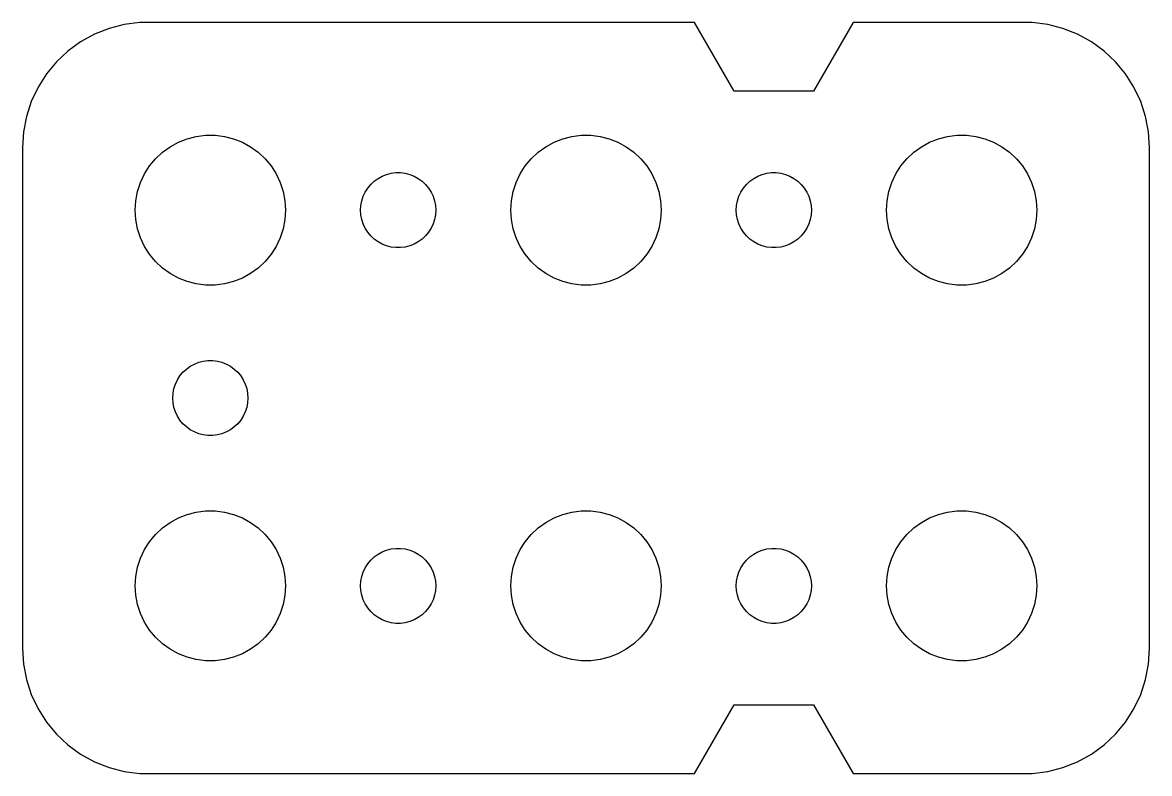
# Model space of a CAD drawing. Header units: metres. Extents: x -22 to 22, y -15 to 93.
# Drawn here: x -22.5 to 22.5, y 63.01 to 92.99 of the extents above; entities that cross this region are included whole.
import ezdxf

# ---------------------------------------------------------------- set-up
doc = ezdxf.new("R2010")
doc.units = ezdxf.units.M

msp = doc.modelspace()

# ---------------------------------------------------------------- linework, layer by layer
for p, q in [((-19.0451, 92.7553), (-19.6289, 92.5241)), ((-18.4369, 92.9114), (-19.0451, 92.7553)), ((-17.8139, 92.9901), (-18.4369, 92.9114)), ((4.3322, 92.9901), (-17.8139, 92.9901)), ((5.91325, 90.2517), (4.3322, 92.9901)), ((10.6678, 92.9901), (9.08675, 90.2517)), ((17.8139, 92.9901), (10.6678, 92.9901)), ((18.4369, 92.9114), (17.8139, 92.9901)), ((19.0451, 92.7553), (18.4369, 92.9114)), ((19.6289, 92.5241), (19.0451, 92.7553)), ((-19.6289, 92.5241), (-20.1791, 92.2216)), ((20.1791, 92.2216), (19.6289, 92.5241)), ((-20.6871, 91.8526), (-21.1448, 91.4227)), ((-20.1791, 92.2216), (-20.6871, 91.8526)), ((20.6871, 91.8526), (20.1791, 92.2216)), ((21.1448, 91.4227), (20.6871, 91.8526)), ((-21.1448, 91.4227), (-21.5451, 90.9389)), ((21.5451, 90.9389), (21.1448, 91.4227)), ((-21.5451, 90.9389), (-21.8815, 90.4088)), ((21.8815, 90.4088), (21.5451, 90.9389)), ((-21.8815, 90.4088), (-22.1489, 89.8406)), ((9.08675, 90.2517), (5.91325, 90.2517)), ((22.1489, 89.8406), (21.8815, 90.4088)), ((-22.1489, 89.8406), (-22.3429, 89.2434)), ((22.3429, 89.2434), (22.1489, 89.8406)), ((-22.3429, 89.2434), (-22.4606, 88.6267)), ((22.4606, 88.6267), (22.3429, 89.2434)), ((-22.4606, 88.6267), (-22.5, 88)), ((-16.6075, 88.033), (-16.2773, 88.2145)), ((-16.2773, 88.2145), (-15.927, 88.3532)), ((-15.927, 88.3532), (-15.5621, 88.4469)), ((-15.5621, 88.4469), (-15.1884, 88.4941)), ((-15.1884, 88.4941), (-14.8116, 88.4941)), ((-14.8116, 88.4941), (-14.4379, 88.4469)), ((-14.4379, 88.4469), (-14.0729, 88.3532)), ((-14.0729, 88.3532), (-13.7227, 88.2145)), ((-13.7227, 88.2145), (-13.3925, 88.033)), ((-1.60747, 88.033), (-1.27733, 88.2145)), ((-1.27733, 88.2145), (-0.92705, 88.3532)), ((-0.92705, 88.3532), (-0.56213, 88.4469)), ((-0.56213, 88.4469), (-0.18837, 88.4941)), ((-0.18837, 88.4941), (0.18837, 88.4941)), ((0.18837, 88.4941), (0.56213, 88.4469)), ((0.56213, 88.4469), (0.92705, 88.3532)), ((0.92705, 88.3532), (1.27733, 88.2145)), ((1.27733, 88.2145), (1.60747, 88.033)), ((13.3925, 88.033), (13.7227, 88.2145)), ((13.7227, 88.2145), (14.0729, 88.3532)), ((14.0729, 88.3532), (14.4379, 88.4469)), ((14.4379, 88.4469), (14.8116, 88.4941)), ((14.8116, 88.4941), (15.1884, 88.4941)), ((15.1884, 88.4941), (15.5621, 88.4469)), ((15.5621, 88.4469), (15.927, 88.3532)), ((15.927, 88.3532), (16.2773, 88.2145)), ((16.2773, 88.2145), (16.6075, 88.033)), ((22.5, 88), (22.4606, 88.6267)), ((-22.5, 88), (-22.5, 68)), ((-17.1869, 87.5536), (-16.9123, 87.8115)), ((-16.9123, 87.8115), (-16.6075, 88.033)), ((-13.3925, 88.033), (-13.0877, 87.8115)), ((-13.0877, 87.8115), (-12.8131, 87.5536)), ((-2.1869, 87.5536), (-1.91226, 87.8115)), ((-1.91226, 87.8115), (-1.60747, 88.033)), ((1.60747, 88.033), (1.91226, 87.8115)), ((1.91226, 87.8115), (2.1869, 87.5536)), ((12.8131, 87.5536), (13.0877, 87.8115)), ((13.0877, 87.8115), (13.3925, 88.033)), ((16.6075, 88.033), (16.9123, 87.8115)), ((16.9123, 87.8115), (17.1869, 87.5536)), ((22.5, 68), (22.5, 88)), ((-17.427, 87.2634), (-17.1869, 87.5536)), ((-12.8131, 87.5536), (-12.5729, 87.2634)), ((-2.42705, 87.2634), (-2.1869, 87.5536)), ((2.1869, 87.5536), (2.42705, 87.2634)), ((12.5729, 87.2634), (12.8131, 87.5536)), ((17.1869, 87.5536), (17.427, 87.2634)), ((-17.7893, 86.6044), (-17.6289, 86.9453)), ((-17.6289, 86.9453), (-17.427, 87.2634)), ((-12.5729, 87.2634), (-12.3711, 86.9453)), ((-12.3711, 86.9453), (-12.2107, 86.6044)), ((-8.30373, 86.7665), (-8.13866, 86.8572)), ((-8.13866, 86.8572), (-7.96352, 86.9266)), ((-7.96352, 86.9266), (-7.78107, 86.9734)), ((-7.78107, 86.9734), (-7.59418, 86.997)), ((-7.59418, 86.997), (-7.40581, 86.997)), ((-7.40581, 86.997), (-7.21892, 86.9734)), ((-7.21892, 86.9734), (-7.03647, 86.9266)), ((-7.03647, 86.9266), (-6.86133, 86.8572)), ((-6.86133, 86.8572), (-6.69626, 86.7665)), ((-2.78932, 86.6044), (-2.62891, 86.9453)), ((-2.62891, 86.9453), (-2.42705, 87.2634)), ((2.42705, 87.2634), (2.62891, 86.9453)), ((2.62891, 86.9453), (2.78932, 86.6044)), ((6.69626, 86.7665), (6.86133, 86.8572)), ((6.86133, 86.8572), (7.03647, 86.9266)), ((7.03647, 86.9266), (7.21892, 86.9734)), ((7.21892, 86.9734), (7.40581, 86.997)), ((7.40581, 86.997), (7.59418, 86.997)), ((7.59418, 86.997), (7.78107, 86.9734)), ((7.78107, 86.9734), (7.96352, 86.9266)), ((7.96352, 86.9266), (8.13866, 86.8572)), ((8.13866, 86.8572), (8.30373, 86.7665)), ((12.2107, 86.6044), (12.3711, 86.9453)), ((12.3711, 86.9453), (12.5729, 87.2634)), ((17.427, 87.2634), (17.6289, 86.9453)), ((17.6289, 86.9453), (17.7893, 86.6044)), ((-17.9057, 86.2461), (-17.7893, 86.6044)), ((-12.2107, 86.6044), (-12.0942, 86.2461)), ((-8.71352, 86.3817), (-8.59344, 86.5268)), ((-8.59344, 86.5268), (-8.45613, 86.6558)), ((-8.45613, 86.6558), (-8.30373, 86.7665)), ((-6.69626, 86.7665), (-6.54385, 86.6558)), ((-6.54385, 86.6558), (-6.40654, 86.5268)), ((-6.40654, 86.5268), (-6.28647, 86.3817)), ((-2.90575, 86.2461), (-2.78932, 86.6044)), ((2.78932, 86.6044), (2.90575, 86.2461)), ((6.28647, 86.3817), (6.40654, 86.5268)), ((6.40654, 86.5268), (6.54385, 86.6558)), ((6.54385, 86.6558), (6.69626, 86.7665)), ((8.30373, 86.7665), (8.45613, 86.6558)), ((8.45613, 86.6558), (8.59344, 86.5268)), ((8.59344, 86.5268), (8.71352, 86.3817)), ((12.0942, 86.2461), (12.2107, 86.6044)), ((17.7893, 86.6044), (17.9057, 86.2461)), ((-17.9763, 85.876), (-17.9057, 86.2461)), ((-12.0942, 86.2461), (-12.0237, 85.876)), ((-8.95287, 85.873), (-8.89465, 86.0522)), ((-8.89465, 86.0522), (-8.81445, 86.2226)), ((-8.81445, 86.2226), (-8.71352, 86.3817)), ((-6.28647, 86.3817), (-6.18553, 86.2226)), ((-6.18553, 86.2226), (-6.10533, 86.0522)), ((-6.10533, 86.0522), (-6.04712, 85.873)), ((-2.97633, 85.876), (-2.90575, 86.2461)), ((2.90575, 86.2461), (2.97633, 85.876)), ((6.04712, 85.873), (6.10533, 86.0522)), ((6.10533, 86.0522), (6.18553, 86.2226)), ((6.18553, 86.2226), (6.28647, 86.3817)), ((8.71352, 86.3817), (8.81445, 86.2226)), ((8.81445, 86.2226), (8.89465, 86.0522)), ((8.89465, 86.0522), (8.95287, 85.873)), ((12.0237, 85.876), (12.0942, 86.2461)), ((17.9057, 86.2461), (17.9763, 85.876)), ((-18, 85.5), (-17.9763, 85.876)), ((-17.9763, 85.124), (-18, 85.5)), ((-12.0237, 85.876), (-12, 85.5)), ((-12, 85.5), (-12.0237, 85.124)), ((-9, 85.5), (-8.98816, 85.688)), ((-8.98816, 85.312), (-9, 85.5)), ((-8.98816, 85.688), (-8.95287, 85.873)), ((-6.04712, 85.873), (-6.01183, 85.688)), ((-6.01183, 85.688), (-6, 85.5)), ((-6, 85.5), (-6.01183, 85.312)), ((-3, 85.5), (-2.97633, 85.876)), ((-2.97633, 85.124), (-3, 85.5)), ((2.97633, 85.876), (3, 85.5)), ((3, 85.5), (2.97633, 85.124)), ((6, 85.5), (6.01183, 85.688)), ((6.01183, 85.312), (6, 85.5)), ((6.01183, 85.688), (6.04712, 85.873)), ((8.95287, 85.873), (8.98816, 85.688)), ((8.98816, 85.688), (9, 85.5)), ((9, 85.5), (8.98816, 85.312)), ((12, 85.5), (12.0237, 85.876)), ((12.0237, 85.124), (12, 85.5)), ((17.9763, 85.876), (18, 85.5)), ((18, 85.5), (17.9763, 85.124)), ((-17.9057, 84.7539), (-17.9763, 85.124)), ((-12.0237, 85.124), (-12.0942, 84.7539)), ((-8.95287, 85.127), (-8.98816, 85.312)), ((-8.89465, 84.9478), (-8.95287, 85.127)), ((-6.04712, 85.127), (-6.10533, 84.9478)), ((-6.01183, 85.312), (-6.04712, 85.127)), ((-2.90575, 84.7539), (-2.97633, 85.124)), ((2.97633, 85.124), (2.90575, 84.7539)), ((6.04712, 85.127), (6.01183, 85.312)), ((6.10533, 84.9478), (6.04712, 85.127)), ((8.95287, 85.127), (8.89465, 84.9478)), ((8.98816, 85.312), (8.95287, 85.127)), ((12.0942, 84.7539), (12.0237, 85.124)), ((17.9763, 85.124), (17.9057, 84.7539)), ((-17.7893, 84.3956), (-17.9057, 84.7539)), ((-12.0942, 84.7539), (-12.2107, 84.3956)), ((-8.81445, 84.7774), (-8.89465, 84.9478)), ((-8.71352, 84.6183), (-8.81445, 84.7774)), ((-8.59344, 84.4732), (-8.71352, 84.6183)), ((-6.28647, 84.6183), (-6.40654, 84.4732)), ((-6.18553, 84.7774), (-6.28647, 84.6183)), ((-6.10533, 84.9478), (-6.18553, 84.7774)), ((-2.78932, 84.3956), (-2.90575, 84.7539)), ((2.90575, 84.7539), (2.78932, 84.3956)), ((6.18553, 84.7774), (6.10533, 84.9478)), ((6.28647, 84.6183), (6.18553, 84.7774)), ((6.40654, 84.4732), (6.28647, 84.6183)), ((8.71352, 84.6183), (8.59344, 84.4732)), ((8.81445, 84.7774), (8.71352, 84.6183)), ((8.89465, 84.9478), (8.81445, 84.7774)), ((12.2107, 84.3956), (12.0942, 84.7539)), ((17.9057, 84.7539), (17.7893, 84.3956)), ((-17.6289, 84.0547), (-17.7893, 84.3956)), ((-12.2107, 84.3956), (-12.3711, 84.0547)), ((-8.45613, 84.3442), (-8.59344, 84.4732)), ((-8.30373, 84.2335), (-8.45613, 84.3442)), ((-8.13866, 84.1427), (-8.30373, 84.2335)), ((-6.69626, 84.2335), (-6.86133, 84.1427)), ((-6.54385, 84.3442), (-6.69626, 84.2335)), ((-6.40654, 84.4732), (-6.54385, 84.3442)), ((-2.62891, 84.0547), (-2.78932, 84.3956)), ((2.78932, 84.3956), (2.62891, 84.0547)), ((6.54385, 84.3442), (6.40654, 84.4732)), ((6.69626, 84.2335), (6.54385, 84.3442)), ((6.86133, 84.1427), (6.69626, 84.2335)), ((8.30373, 84.2335), (8.13866, 84.1427)), ((8.45613, 84.3442), (8.30373, 84.2335)), ((8.59344, 84.4732), (8.45613, 84.3442)), ((12.3711, 84.0547), (12.2107, 84.3956)), ((17.7893, 84.3956), (17.6289, 84.0547)), ((-17.427, 83.7366), (-17.6289, 84.0547)), ((-17.1869, 83.4464), (-17.427, 83.7366)), ((-12.5729, 83.7366), (-12.8131, 83.4464)), ((-12.3711, 84.0547), (-12.5729, 83.7366)), ((-7.96352, 84.0734), (-8.13866, 84.1427)), ((-7.78107, 84.0266), (-7.96352, 84.0734)), ((-7.59418, 84.0029), (-7.78107, 84.0266)), ((-7.40581, 84.0029), (-7.59418, 84.0029)), ((-7.21892, 84.0266), (-7.40581, 84.0029)), ((-7.03647, 84.0734), (-7.21892, 84.0266)), ((-6.86133, 84.1427), (-7.03647, 84.0734)), ((-2.42705, 83.7366), (-2.62891, 84.0547)), ((-2.1869, 83.4464), (-2.42705, 83.7366)), ((2.42705, 83.7366), (2.1869, 83.4464)), ((2.62891, 84.0547), (2.42705, 83.7366)), ((7.03647, 84.0734), (6.86133, 84.1427)), ((7.21892, 84.0266), (7.03647, 84.0734)), ((7.40581, 84.0029), (7.21892, 84.0266)), ((7.59418, 84.0029), (7.40581, 84.0029)), ((7.78107, 84.0266), (7.59418, 84.0029)), ((7.96352, 84.0734), (7.78107, 84.0266)), ((8.13866, 84.1427), (7.96352, 84.0734)), ((12.5729, 83.7366), (12.3711, 84.0547)), ((12.8131, 83.4464), (12.5729, 83.7366)), ((17.427, 83.7366), (17.1869, 83.4464)), ((17.6289, 84.0547), (17.427, 83.7366)), ((-16.9123, 83.1884), (-17.1869, 83.4464)), ((-12.8131, 83.4464), (-13.0877, 83.1884)), ((-1.91226, 83.1884), (-2.1869, 83.4464)), ((2.1869, 83.4464), (1.91226, 83.1884)), ((13.0877, 83.1884), (12.8131, 83.4464)), ((17.1869, 83.4464), (16.9123, 83.1884)), ((-16.6075, 82.967), (-16.9123, 83.1884)), ((-16.2773, 82.7855), (-16.6075, 82.967)), ((-13.3925, 82.967), (-13.7227, 82.7855)), ((-13.0877, 83.1884), (-13.3925, 82.967)), ((-1.60747, 82.967), (-1.91226, 83.1884)), ((-1.27733, 82.7855), (-1.60747, 82.967)), ((1.60747, 82.967), (1.27733, 82.7855)), ((1.91226, 83.1884), (1.60747, 82.967)), ((13.3925, 82.967), (13.0877, 83.1884)), ((13.7227, 82.7855), (13.3925, 82.967)), ((16.6075, 82.967), (16.2773, 82.7855)), ((16.9123, 83.1884), (16.6075, 82.967)), ((-15.927, 82.6468), (-16.2773, 82.7855)), ((-15.5621, 82.5531), (-15.927, 82.6468)), ((-15.1884, 82.5059), (-15.5621, 82.5531)), ((-14.8116, 82.5059), (-15.1884, 82.5059)), ((-14.4379, 82.5531), (-14.8116, 82.5059)), ((-14.0729, 82.6468), (-14.4379, 82.5531)), ((-13.7227, 82.7855), (-14.0729, 82.6468)), ((-0.92705, 82.6468), (-1.27733, 82.7855)), ((-0.56213, 82.5531), (-0.92705, 82.6468)), ((-0.18837, 82.5059), (-0.56213, 82.5531)), ((0.18837, 82.5059), (-0.18837, 82.5059)), ((0.56213, 82.5531), (0.18837, 82.5059)), ((0.92705, 82.6468), (0.56213, 82.5531)), ((1.27733, 82.7855), (0.92705, 82.6468)), ((14.0729, 82.6468), (13.7227, 82.7855)), ((14.4379, 82.5531), (14.0729, 82.6468)), ((14.8116, 82.5059), (14.4379, 82.5531)), ((15.1884, 82.5059), (14.8116, 82.5059)), ((15.5621, 82.5531), (15.1884, 82.5059)), ((15.927, 82.6468), (15.5621, 82.5531)), ((16.2773, 82.7855), (15.927, 82.6468)), ((-15.9561, 79.1558), (-15.8037, 79.2665)), ((-15.8037, 79.2665), (-15.6387, 79.3572)), ((-15.6387, 79.3572), (-15.4635, 79.4266)), ((-15.4635, 79.4266), (-15.2811, 79.4734)), ((-15.2811, 79.4734), (-15.0942, 79.497)), ((-15.0942, 79.497), (-14.9058, 79.497)), ((-14.9058, 79.497), (-14.7189, 79.4734)), ((-14.7189, 79.4734), (-14.5365, 79.4266)), ((-14.5365, 79.4266), (-14.3613, 79.3572)), ((-14.3613, 79.3572), (-14.1963, 79.2665)), ((-14.1963, 79.2665), (-14.0439, 79.1558)), ((-16.3145, 78.7226), (-16.2135, 78.8817)), ((-16.2135, 78.8817), (-16.0934, 79.0268)), ((-16.0934, 79.0268), (-15.9561, 79.1558)), ((-14.0439, 79.1558), (-13.9065, 79.0268)), ((-13.9065, 79.0268), (-13.7865, 78.8817)), ((-13.7865, 78.8817), (-13.6855, 78.7226)), ((-16.4882, 78.188), (-16.4529, 78.373)), ((-16.4529, 78.373), (-16.3947, 78.5522)), ((-16.3947, 78.5522), (-16.3145, 78.7226)), ((-13.6855, 78.7226), (-13.6053, 78.5522)), ((-13.6053, 78.5522), (-13.5471, 78.373)), ((-13.5471, 78.373), (-13.5118, 78.188)), ((-16.5, 78), (-16.4882, 78.188)), ((-16.4882, 77.812), (-16.5, 78)), ((-13.5118, 78.188), (-13.5, 78)), ((-13.5, 78), (-13.5118, 77.812)), ((-16.4529, 77.627), (-16.4882, 77.812)), ((-16.3947, 77.4478), (-16.4529, 77.627)), ((-16.3145, 77.2774), (-16.3947, 77.4478)), ((-13.6053, 77.4478), (-13.6855, 77.2774)), ((-13.5471, 77.627), (-13.6053, 77.4478)), ((-13.5118, 77.812), (-13.5471, 77.627)), ((-16.2135, 77.1183), (-16.3145, 77.2774)), ((-16.0934, 76.9732), (-16.2135, 77.1183)), ((-15.9561, 76.8442), (-16.0934, 76.9732)), ((-13.9065, 76.9732), (-14.0439, 76.8442)), ((-13.7865, 77.1183), (-13.9065, 76.9732)), ((-13.6855, 77.2774), (-13.7865, 77.1183)), ((-15.8037, 76.7335), (-15.9561, 76.8442)), ((-15.6387, 76.6428), (-15.8037, 76.7335)), ((-15.4635, 76.5734), (-15.6387, 76.6428)), ((-15.2811, 76.5266), (-15.4635, 76.5734)), ((-15.0942, 76.503), (-15.2811, 76.5266)), ((-14.9058, 76.503), (-15.0942, 76.503)), ((-14.7189, 76.5266), (-14.9058, 76.503)), ((-14.5365, 76.5734), (-14.7189, 76.5266)), ((-14.3613, 76.6428), (-14.5365, 76.5734)), ((-14.1963, 76.7335), (-14.3613, 76.6428)), ((-14.0439, 76.8442), (-14.1963, 76.7335)), ((-16.2773, 73.2145), (-15.927, 73.3532)), ((-15.927, 73.3532), (-15.5621, 73.4469)), ((-15.5621, 73.4469), (-15.1884, 73.4941)), ((-15.1884, 73.4941), (-14.8116, 73.4941)), ((-14.8116, 73.4941), (-14.4379, 73.4469)), ((-14.4379, 73.4469), (-14.0729, 73.3532)), ((-14.0729, 73.3532), (-13.7227, 73.2145)), ((-1.27733, 73.2145), (-0.92705, 73.3532)), ((-0.92705, 73.3532), (-0.56213, 73.4469)), ((-0.56213, 73.4469), (-0.18837, 73.4941)), ((-0.18837, 73.4941), (0.18837, 73.4941)), ((0.18837, 73.4941), (0.56213, 73.4469)), ((0.56213, 73.4469), (0.92705, 73.3532)), ((0.92705, 73.3532), (1.27733, 73.2145)), ((13.7227, 73.2145), (14.0729, 73.3532)), ((14.0729, 73.3532), (14.4379, 73.4469)), ((14.4379, 73.4469), (14.8116, 73.4941)), ((14.8116, 73.4941), (15.1884, 73.4941)), ((15.1884, 73.4941), (15.5621, 73.4469)), ((15.5621, 73.4469), (15.927, 73.3532)), ((15.927, 73.3532), (16.2773, 73.2145)), ((-16.9123, 72.8116), (-16.6075, 73.033)), ((-16.6075, 73.033), (-16.2773, 73.2145)), ((-13.7227, 73.2145), (-13.3925, 73.033)), ((-13.3925, 73.033), (-13.0877, 72.8116)), ((-1.91226, 72.8116), (-1.60747, 73.033)), ((-1.60747, 73.033), (-1.27733, 73.2145)), ((1.27733, 73.2145), (1.60747, 73.033)), ((1.60747, 73.033), (1.91226, 72.8116)), ((13.0877, 72.8116), (13.3925, 73.033)), ((13.3925, 73.033), (13.7227, 73.2145)), ((16.2773, 73.2145), (16.6075, 73.033)), ((16.6075, 73.033), (16.9123, 72.8116)), ((-17.427, 72.2634), (-17.1869, 72.5536)), ((-17.1869, 72.5536), (-16.9123, 72.8116)), ((-13.0877, 72.8116), (-12.8131, 72.5536)), ((-12.8131, 72.5536), (-12.5729, 72.2634)), ((-2.42705, 72.2634), (-2.1869, 72.5536)), ((-2.1869, 72.5536), (-1.91226, 72.8116)), ((1.91226, 72.8116), (2.1869, 72.5536)), ((2.1869, 72.5536), (2.42705, 72.2634)), ((12.5729, 72.2634), (12.8131, 72.5536)), ((12.8131, 72.5536), (13.0877, 72.8116)), ((16.9123, 72.8116), (17.1869, 72.5536)), ((17.1869, 72.5536), (17.427, 72.2634)), ((-17.6289, 71.9453), (-17.427, 72.2634)), ((-12.5729, 72.2634), (-12.3711, 71.9453)), ((-2.62891, 71.9453), (-2.42705, 72.2634)), ((2.42705, 72.2634), (2.62891, 71.9453)), ((12.3711, 71.9453), (12.5729, 72.2634)), ((17.427, 72.2634), (17.6289, 71.9453)), ((-17.9057, 71.2461), (-17.7893, 71.6044)), ((-17.7893, 71.6044), (-17.6289, 71.9453)), ((-12.3711, 71.9453), (-12.2107, 71.6044)), ((-12.2107, 71.6044), (-12.0942, 71.2461)), ((-8.59344, 71.5268), (-8.45613, 71.6558)), ((-8.45613, 71.6558), (-8.30373, 71.7665)), ((-8.30373, 71.7665), (-8.13866, 71.8573)), ((-8.13866, 71.8573), (-7.96352, 71.9266)), ((-7.96352, 71.9266), (-7.78107, 71.9734)), ((-7.78107, 71.9734), (-7.59418, 71.9971)), ((-7.59418, 71.9971), (-7.40581, 71.9971)), ((-7.40581, 71.9971), (-7.21892, 71.9734)), ((-7.21892, 71.9734), (-7.03647, 71.9266)), ((-7.03647, 71.9266), (-6.86133, 71.8573)), ((-6.86133, 71.8573), (-6.69626, 71.7665)), ((-6.69626, 71.7665), (-6.54385, 71.6558)), ((-6.54385, 71.6558), (-6.40654, 71.5268)), ((-2.90575, 71.2461), (-2.78932, 71.6044)), ((-2.78932, 71.6044), (-2.62891, 71.9453)), ((2.62891, 71.9453), (2.78932, 71.6044)), ((2.78932, 71.6044), (2.90575, 71.2461)), ((6.40654, 71.5268), (6.54385, 71.6558)), ((6.54385, 71.6558), (6.69626, 71.7665)), ((6.69626, 71.7665), (6.86133, 71.8573)), ((6.86133, 71.8573), (7.03647, 71.9266)), ((7.03647, 71.9266), (7.21892, 71.9734)), ((7.21892, 71.9734), (7.40581, 71.9971)), ((7.40581, 71.9971), (7.59418, 71.9971)), ((7.59418, 71.9971), (7.78107, 71.9734)), ((7.78107, 71.9734), (7.96352, 71.9266)), ((7.96352, 71.9266), (8.13866, 71.8573)), ((8.13866, 71.8573), (8.30373, 71.7665)), ((8.30373, 71.7665), (8.45613, 71.6558)), ((8.45613, 71.6558), (8.59344, 71.5268)), ((12.0942, 71.2461), (12.2107, 71.6044)), ((12.2107, 71.6044), (12.3711, 71.9453)), ((17.6289, 71.9453), (17.7893, 71.6044)), ((17.7893, 71.6044), (17.9057, 71.2461)), ((-17.9763, 70.876), (-17.9057, 71.2461)), ((-12.0942, 71.2461), (-12.0237, 70.876)), ((-8.89465, 71.0522), (-8.81445, 71.2226)), ((-8.81445, 71.2226), (-8.71352, 71.3817)), ((-8.71352, 71.3817), (-8.59344, 71.5268)), ((-6.40654, 71.5268), (-6.28647, 71.3817)), ((-6.28647, 71.3817), (-6.18553, 71.2226)), ((-6.18553, 71.2226), (-6.10533, 71.0522)), ((-2.97633, 70.876), (-2.90575, 71.2461)), ((2.90575, 71.2461), (2.97633, 70.876)), ((6.10533, 71.0522), (6.18553, 71.2226)), ((6.18553, 71.2226), (6.28647, 71.3817)), ((6.28647, 71.3817), (6.40654, 71.5268)), ((8.59344, 71.5268), (8.71352, 71.3817)), ((8.71352, 71.3817), (8.81445, 71.2226)), ((8.81445, 71.2226), (8.89465, 71.0522)), ((12.0237, 70.876), (12.0942, 71.2461)), ((17.9057, 71.2461), (17.9763, 70.876)), ((-18, 70.5), (-17.9763, 70.876)), ((-12.0237, 70.876), (-12, 70.5)), ((-9, 70.5), (-8.98816, 70.688)), ((-8.98816, 70.688), (-8.95287, 70.873)), ((-8.95287, 70.873), (-8.89465, 71.0522)), ((-6.10533, 71.0522), (-6.04712, 70.873)), ((-6.04712, 70.873), (-6.01183, 70.688)), ((-6.01183, 70.688), (-6, 70.5)), ((-3, 70.5), (-2.97633, 70.876)), ((2.97633, 70.876), (3, 70.5)), ((6, 70.5), (6.01183, 70.688)), ((6.01183, 70.688), (6.04712, 70.873)), ((6.04712, 70.873), (6.10533, 71.0522)), ((8.89465, 71.0522), (8.95287, 70.873)), ((8.95287, 70.873), (8.98816, 70.688)), ((8.98816, 70.688), (9, 70.5)), ((12, 70.5), (12.0237, 70.876)), ((17.9763, 70.876), (18, 70.5)), ((-17.9763, 70.124), (-18, 70.5)), ((-12, 70.5), (-12.0237, 70.124)), ((-8.98816, 70.312), (-9, 70.5)), ((-8.95287, 70.127), (-8.98816, 70.312)), ((-6.01183, 70.312), (-6.04712, 70.127)), ((-6, 70.5), (-6.01183, 70.312)), ((-2.97633, 70.124), (-3, 70.5)), ((3, 70.5), (2.97633, 70.124)), ((6.01183, 70.312), (6, 70.5)), ((6.04712, 70.127), (6.01183, 70.312)), ((8.98816, 70.312), (8.95287, 70.127)), ((9, 70.5), (8.98816, 70.312)), ((12.0237, 70.124), (12, 70.5)), ((18, 70.5), (17.9763, 70.124)), ((-17.9057, 69.7539), (-17.9763, 70.124)), ((-17.7893, 69.3956), (-17.9057, 69.7539)), ((-12.0942, 69.7539), (-12.2107, 69.3956)), ((-12.0237, 70.124), (-12.0942, 69.7539)), ((-8.89465, 69.9478), (-8.95287, 70.127)), ((-8.81445, 69.7774), (-8.89465, 69.9478)), ((-8.71352, 69.6183), (-8.81445, 69.7774)), ((-6.18553, 69.7774), (-6.28647, 69.6183)), ((-6.10533, 69.9478), (-6.18553, 69.7774)), ((-6.04712, 70.127), (-6.10533, 69.9478)), ((-2.90575, 69.7539), (-2.97633, 70.124)), ((-2.78932, 69.3956), (-2.90575, 69.7539)), ((2.90575, 69.7539), (2.78932, 69.3956)), ((2.97633, 70.124), (2.90575, 69.7539)), ((6.10533, 69.9478), (6.04712, 70.127)), ((6.18553, 69.7774), (6.10533, 69.9478)), ((6.28647, 69.6183), (6.18553, 69.7774)), ((8.81445, 69.7774), (8.71352, 69.6183)), ((8.89465, 69.9478), (8.81445, 69.7774)), ((8.95287, 70.127), (8.89465, 69.9478)), ((12.0942, 69.7539), (12.0237, 70.124)), ((12.2107, 69.3956), (12.0942, 69.7539)), ((17.9057, 69.7539), (17.7893, 69.3956)), ((17.9763, 70.124), (17.9057, 69.7539)), ((-17.6289, 69.0547), (-17.7893, 69.3956)), ((-12.2107, 69.3956), (-12.3711, 69.0547)), ((-8.59344, 69.4732), (-8.71352, 69.6183)), ((-8.45613, 69.3442), (-8.59344, 69.4732)), ((-8.30373, 69.2335), (-8.45613, 69.3442)), ((-6.54385, 69.3442), (-6.69626, 69.2335)), ((-6.40654, 69.4732), (-6.54385, 69.3442)), ((-6.28647, 69.6183), (-6.40654, 69.4732)), ((-2.62891, 69.0547), (-2.78932, 69.3956)), ((2.78932, 69.3956), (2.62891, 69.0547)), ((6.40654, 69.4732), (6.28647, 69.6183)), ((6.54385, 69.3442), (6.40654, 69.4732)), ((6.69626, 69.2335), (6.54385, 69.3442)), ((8.45613, 69.3442), (8.30373, 69.2335)), ((8.59344, 69.4732), (8.45613, 69.3442)), ((8.71352, 69.6183), (8.59344, 69.4732)), ((12.3711, 69.0547), (12.2107, 69.3956)), ((17.7893, 69.3956), (17.6289, 69.0547)), ((-17.427, 68.7366), (-17.6289, 69.0547)), ((-12.3711, 69.0547), (-12.5729, 68.7366)), ((-8.13866, 69.1428), (-8.30373, 69.2335)), ((-7.96352, 69.0734), (-8.13866, 69.1428)), ((-7.78107, 69.0266), (-7.96352, 69.0734)), ((-7.59418, 69.003), (-7.78107, 69.0266)), ((-7.40581, 69.003), (-7.59418, 69.003)), ((-7.21892, 69.0266), (-7.40581, 69.003)), ((-7.03647, 69.0734), (-7.21892, 69.0266)), ((-6.86133, 69.1428), (-7.03647, 69.0734)), ((-6.69626, 69.2335), (-6.86133, 69.1428)), ((-2.42705, 68.7366), (-2.62891, 69.0547)), ((2.62891, 69.0547), (2.42705, 68.7366)), ((6.86133, 69.1428), (6.69626, 69.2335)), ((7.03647, 69.0734), (6.86133, 69.1428)), ((7.21892, 69.0266), (7.03647, 69.0734)), ((7.40581, 69.003), (7.21892, 69.0266)), ((7.59418, 69.003), (7.40581, 69.003)), ((7.78107, 69.0266), (7.59418, 69.003)), ((7.96352, 69.0734), (7.78107, 69.0266)), ((8.13866, 69.1428), (7.96352, 69.0734)), ((8.30373, 69.2335), (8.13866, 69.1428)), ((12.5729, 68.7366), (12.3711, 69.0547)), ((17.6289, 69.0547), (17.427, 68.7366)), ((-17.1869, 68.4464), (-17.427, 68.7366)), ((-16.9123, 68.1885), (-17.1869, 68.4464)), ((-12.8131, 68.4464), (-13.0877, 68.1885)), ((-12.5729, 68.7366), (-12.8131, 68.4464)), ((-2.1869, 68.4464), (-2.42705, 68.7366)), ((-1.91226, 68.1885), (-2.1869, 68.4464)), ((2.1869, 68.4464), (1.91226, 68.1885)), ((2.42705, 68.7366), (2.1869, 68.4464)), ((12.8131, 68.4464), (12.5729, 68.7366)), ((13.0877, 68.1885), (12.8131, 68.4464)), ((17.1869, 68.4464), (16.9123, 68.1885)), ((17.427, 68.7366), (17.1869, 68.4464)), ((-22.5, 68), (-22.4606, 67.3733)), ((-16.6075, 67.967), (-16.9123, 68.1885)), ((-16.2773, 67.7855), (-16.6075, 67.967)), ((-13.3925, 67.967), (-13.7227, 67.7855)), ((-13.0877, 68.1885), (-13.3925, 67.967)), ((-1.60747, 67.967), (-1.91226, 68.1885)), ((-1.27733, 67.7855), (-1.60747, 67.967)), ((1.60747, 67.967), (1.27733, 67.7855)), ((1.91226, 68.1885), (1.60747, 67.967)), ((13.3925, 67.967), (13.0877, 68.1885)), ((13.7227, 67.7855), (13.3925, 67.967)), ((16.6075, 67.967), (16.2773, 67.7855)), ((16.9123, 68.1885), (16.6075, 67.967)), ((22.4606, 67.3733), (22.5, 68)), ((-15.927, 67.6468), (-16.2773, 67.7855)), ((-15.5621, 67.5531), (-15.927, 67.6468)), ((-15.1884, 67.5059), (-15.5621, 67.5531)), ((-14.8116, 67.5059), (-15.1884, 67.5059)), ((-14.4379, 67.5531), (-14.8116, 67.5059)), ((-14.0729, 67.6468), (-14.4379, 67.5531)), ((-13.7227, 67.7855), (-14.0729, 67.6468)), ((-0.92705, 67.6468), (-1.27733, 67.7855)), ((-0.56213, 67.5531), (-0.92705, 67.6468)), ((-0.18837, 67.5059), (-0.56213, 67.5531)), ((0.18837, 67.5059), (-0.18837, 67.5059)), ((0.56213, 67.5531), (0.18837, 67.5059)), ((0.92705, 67.6468), (0.56213, 67.5531)), ((1.27733, 67.7855), (0.92705, 67.6468)), ((14.0729, 67.6468), (13.7227, 67.7855)), ((14.4379, 67.5531), (14.0729, 67.6468)), ((14.8116, 67.5059), (14.4379, 67.5531)), ((15.1884, 67.5059), (14.8116, 67.5059)), ((15.5621, 67.5531), (15.1884, 67.5059)), ((15.927, 67.6468), (15.5621, 67.5531)), ((16.2773, 67.7855), (15.927, 67.6468)), ((-22.4606, 67.3733), (-22.3429, 66.7566)), ((22.3429, 66.7566), (22.4606, 67.3733)), ((-22.3429, 66.7566), (-22.1489, 66.1594)), ((22.1489, 66.1594), (22.3429, 66.7566)), ((-22.1489, 66.1594), (-21.8815, 65.5912)), ((21.8815, 65.5912), (22.1489, 66.1594)), ((4.3322, 63.0099), (5.91325, 65.7483)), ((5.91325, 65.7483), (9.08675, 65.7483)), ((9.08675, 65.7483), (10.6678, 63.0099)), ((-21.8815, 65.5912), (-21.5451, 65.0611)), ((21.5451, 65.0611), (21.8815, 65.5912)), ((-21.5451, 65.0611), (-21.1448, 64.5773)), ((21.1448, 64.5773), (21.5451, 65.0611)), ((-21.1448, 64.5773), (-20.6871, 64.1474)), ((20.6871, 64.1474), (21.1448, 64.5773)), ((-20.6871, 64.1474), (-20.1791, 63.7784)), ((20.1791, 63.7784), (20.6871, 64.1474)), ((-20.1791, 63.7784), (-19.6289, 63.4759)), ((-19.6289, 63.4759), (-19.0451, 63.2447)), ((19.0451, 63.2447), (19.6289, 63.4759)), ((19.6289, 63.4759), (20.1791, 63.7784)), ((-19.0451, 63.2447), (-18.4369, 63.0886)), ((-18.4369, 63.0886), (-17.8139, 63.0099)), ((-17.8139, 63.0099), (4.3322, 63.0099)), ((10.6678, 63.0099), (17.8139, 63.0099)), ((17.8139, 63.0099), (18.4369, 63.0886)), ((18.4369, 63.0886), (19.0451, 63.2447))]:
    msp.add_line(p, q)

doc.saveas('drawing.dxf')
